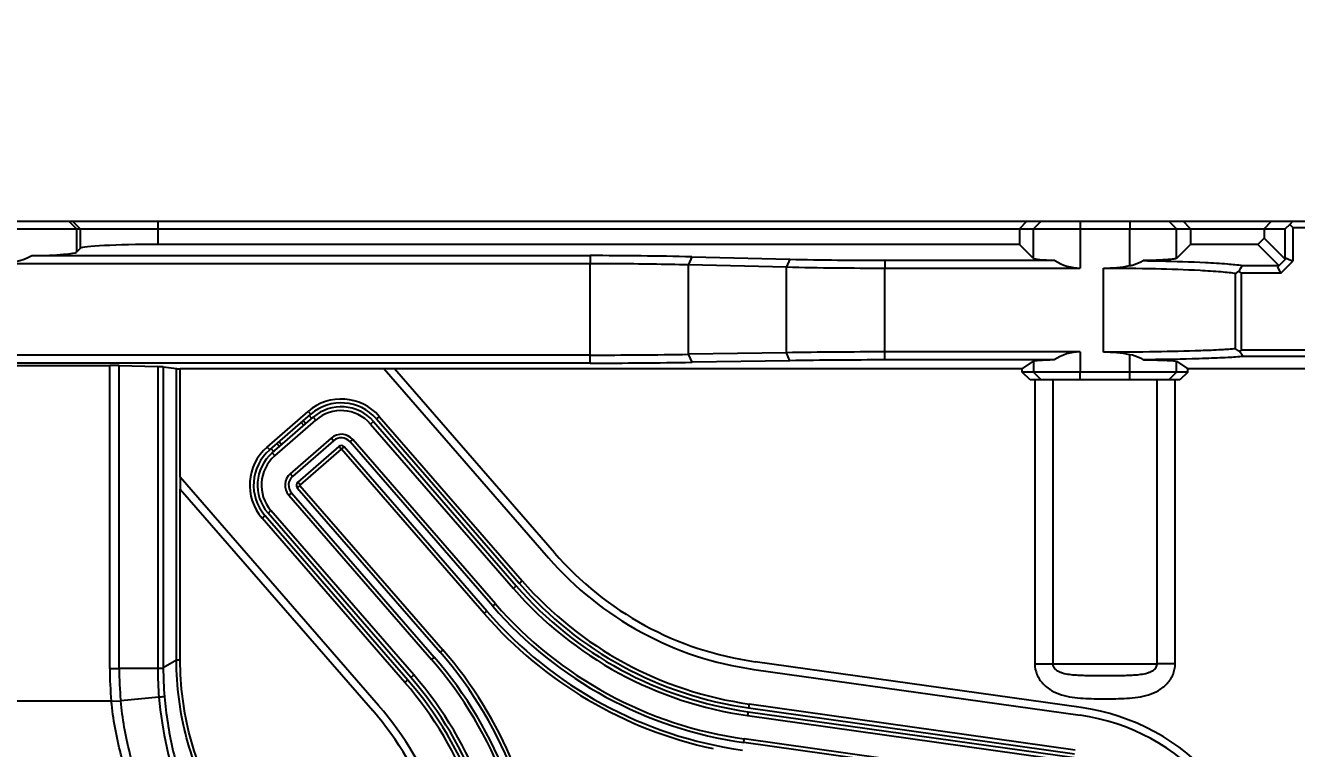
# Model space of a CAD drawing. Header units: millimetres. Extents: x -1070 to 42146, y 1440 to 12921.
# Drawn here: x 2313.5 to 2477.3, y 3453.5 to 3546.6 of the extents above; entities that cross this region are included whole.
import ezdxf

# ---------------------------------------------------------------- set-up
doc = ezdxf.new("R2010")
doc.units = ezdxf.units.MM
doc.layers.add('DIM', color=4, linetype='Continuous')
doc.layers.add('n', color=7, linetype='Continuous')
doc.styles.get("Standard").update_dxf_attribs({"font": 'arial.ttf'})
doc.dimstyles.new('ISO-200', dxfattribs={"dimtxt": 30, "dimasz": 25, "dimexe": 1.25, "dimexo": 5, "dimgap": 5, "dimtad": 1, "dimtoh": 1, "dimdec": 1, "dimdsep": 46, "dimtxsty": 'Standard', "dimcen": 2.5, "dimadec": 0, "dimazin": 0, "dimtfac": 1, "dimtdec": 1, "dimtmove": 0, "dimatfit": 3, "dimfxl": 1, "dimarcsym": 0})

# ---------------------------------------------------------------- blocks, each defined once
blk = doc.blocks.new('*D64')
at = {"layer": 'Defpoints', "color": 0, "transparency": 16777216}
for p in [(2482.58, 3665.63), (2132.58, 3513.54), (2482.58, 3513.54)]:
    blk.add_point(p, dxfattribs=at)
at = {"layer": 'DIM', "color": 0, "lineweight": -2, "transparency": 16777216}
for p, q in [((2132.58, 3518.54), (2132.58, 3666.88)), ((2482.58, 3518.54), (2482.58, 3666.88)), ((2157.58, 3665.63), (2457.58, 3665.63))]:
    blk.add_line(p, q, dxfattribs=at)
at = {"layer": 'DIM', "color": 0, "transparency": 16777216}
for points in [[(2157.58, 3669.79), (2157.58, 3661.46), (2132.58, 3665.63)], [(2457.58, 3669.79), (2457.58, 3661.46), (2482.58, 3665.63)]]:
    blk.add_solid(points, dxfattribs=at)
at = {"layer": 'DIM', "color": 0, "lineweight": -3, "transparency": 16777216, "insert": (2292.9, 3709.47), "char_height": 30, "attachment_point": 2}
blk.add_mtext('350 [1\'-1 3/4"]', dxfattribs=at)
blk = doc.blocks.new('*D65')
at = {"layer": 'Defpoints', "color": 0, "transparency": 16777216}
for p in [(2537.58, 3764.4), (2077.58, 3416.54), (2537.58, 3416.54)]:
    blk.add_point(p, dxfattribs=at)
at = {"layer": 'DIM', "color": 0, "lineweight": -2, "transparency": 16777216}
for p, q in [((2077.58, 3421.54), (2077.58, 3765.65)), ((2537.58, 3421.54), (2537.58, 3765.65)), ((2102.58, 3764.4), (2512.58, 3764.4))]:
    blk.add_line(p, q, dxfattribs=at)
at = {"layer": 'DIM', "color": 0, "transparency": 16777216}
for points in [[(2102.58, 3768.56), (2102.58, 3760.23), (2077.58, 3764.4)], [(2512.58, 3768.56), (2512.58, 3760.23), (2537.58, 3764.4)]]:
    blk.add_solid(points, dxfattribs=at)
at = {"layer": 'DIM', "color": 0, "lineweight": -3, "transparency": 16777216, "insert": (2309.75, 3808.24), "char_height": 30, "attachment_point": 2}
blk.add_mtext('460 [1\'-6 1/8"]', dxfattribs=at)

msp = doc.modelspace()

# ---------------------------------------------------------------- linework, layer by layer
at = {"layer": 'n', "color": 7, "linetype": 'Continuous', "lineweight": -3, "true_color": 0xffffff}
for p, q in [((2310.105, 3521.441), (2319.093, 3521.441)), ((2319.093, 3521.441), (2319.588, 3521.441)), ((2319.093, 3521.441), (2320.091, 3520.441)), ((2319.588, 3521.441), (2330.573, 3521.441)), ((2319.588, 3521.441), (2320.586, 3520.441)), ((2330.573, 3521.441), (2442.532, 3521.441)), ((2330.573, 3521.441), (2330.573, 3520.441)), ((2441.583, 3520.441), (2442.532, 3521.441)), ((2442.532, 3521.441), (2444.375, 3521.441)), ((2444.375, 3521.441), (2443.376, 3520.441)), ((2444.375, 3521.441), (2449.368, 3521.441)), ((2449.368, 3521.441), (2455.798, 3521.441)), ((2449.368, 3521.441), (2449.368, 3520.441)), ((2455.798, 3521.441), (2460.791, 3521.441)), ((2455.798, 3521.441), (2455.798, 3520.441)), ((2460.791, 3521.441), (2462.634, 3521.441)), ((2460.791, 3521.441), (2461.79, 3520.441)), ((2462.634, 3521.441), (2474.032, 3521.441)), ((2463.583, 3520.441), (2462.634, 3521.441)), ((2473.083, 3520.441), (2474.032, 3521.441)), ((2474.032, 3521.441), (2476.799, 3521.441)), ((2476.395, 3521.015), (2475.79, 3520.441)), ((2476.799, 3521.441), (2476.395, 3521.015)), ((2476.395, 3521.015), (2476.788, 3520.641)), ((2476.788, 3520.641), (2476.788, 3516.303)), ((2476.788, 3520.641), (2495.815, 3520.641)), ((2476.799, 3521.441), (2495.718, 3521.441)), ((2310.105, 3520.441), (2320.091, 3520.441)), ((2320.091, 3520.441), (2320.586, 3520.441)), ((2320.091, 3520.441), (2320.091, 3517.449)), ((2320.586, 3520.441), (2320.586, 3517.944)), ((2320.586, 3520.441), (2330.573, 3520.441)), ((2330.573, 3520.441), (2441.583, 3520.441)), ((2330.573, 3520.441), (2330.573, 3518.441)), ((2441.583, 3520.441), (2441.583, 3518.441)), ((2441.583, 3520.441), (2443.376, 3520.441)), ((2443.376, 3516.648), (2443.376, 3520.441)), ((2443.376, 3520.441), (2449.368, 3520.441)), ((2449.368, 3520.441), (2449.368, 3515.401)), ((2449.368, 3520.441), (2455.798, 3520.441)), ((2455.798, 3515.722), (2455.798, 3520.441)), ((2455.798, 3520.441), (2461.79, 3520.441)), ((2461.79, 3520.441), (2463.583, 3520.441)), ((2461.79, 3516.648), (2461.79, 3520.441)), ((2463.583, 3520.441), (2473.083, 3520.441)), ((2463.583, 3520.441), (2463.583, 3518.441)), ((2472.282, 3518.441), (2473.083, 3519.242)), ((2473.083, 3520.441), (2473.083, 3519.242)), ((2473.083, 3520.441), (2475.79, 3520.441)), ((2473.083, 3519.242), (2475.79, 3516.535)), ((2475.79, 3516.535), (2475.79, 3520.441)), ((2320.586, 3517.944), (2320.091, 3517.449)), ((2441.583, 3518.441), (2330.573, 3518.441)), ((2443.376, 3516.648), (2441.583, 3518.441)), ((2463.583, 3518.441), (2461.79, 3516.648)), ((2472.282, 3518.441), (2463.583, 3518.441)), ((2472.282, 3518.441), (2474.989, 3515.734)), ((2310.105, 3516.003), (2386.27, 3516.003)), ((2314.354, 3517.002), (2386.27, 3517.002)), ((2386.27, 3517.002), (2386.27, 3516.003)), ((2386.27, 3504.202), (2386.27, 3516.003)), ((2399.371, 3516.85), (2398.949, 3515.851)), ((2398.949, 3504.304), (2398.949, 3515.851)), ((2398.949, 3515.851), (2411.555, 3515.543)), ((2399.371, 3516.85), (2411.978, 3516.542)), ((2411.978, 3516.542), (2411.555, 3515.543)), ((2424.234, 3516.399), (2446.131, 3516.399)), ((2424.234, 3516.399), (2424.234, 3515.401)), ((2470.306, 3515.734), (2474.989, 3515.734)), ((2474.847, 3515.576), (2475.948, 3516.677)), ((2474.989, 3515.734), (2474.847, 3515.576)), ((2475.221, 3514.735), (2476.788, 3516.303)), ((2475.948, 3516.677), (2475.79, 3516.535)), ((2475.948, 3516.677), (2476.788, 3516.303)), ((2411.555, 3504.509), (2411.555, 3515.543)), ((2424.234, 3504.604), (2424.234, 3515.401)), ((2424.234, 3515.401), (2449.368, 3515.401)), ((2452.381, 3504.569), (2452.381, 3515.401)), ((2469.407, 3505.018), (2469.407, 3514.728)), ((2470.164, 3514.735), (2469.808, 3515.003)), ((2475.221, 3514.735), (2470.164, 3514.735)), ((2470.164, 3504.82), (2470.164, 3514.735)), ((2475.221, 3514.735), (2474.847, 3515.576)), ((2386.27, 3504.202), (2228.896, 3504.202)), ((2386.27, 3503.167), (2386.27, 3504.202)), ((2411.555, 3504.509), (2398.949, 3504.304)), ((2399.386, 3503.269), (2398.949, 3504.304)), ((2411.993, 3503.474), (2411.555, 3504.509)), ((2424.234, 3503.569), (2424.234, 3504.604)), ((2449.368, 3504.604), (2424.234, 3504.604)), ((2449.368, 3504.604), (2449.368, 3501.991)), ((2455.798, 3501.991), (2455.798, 3504.248)), ((2470.164, 3504.82), (2469.932, 3504.649)), ((2480.295, 3504.82), (2470.164, 3504.82)), ((2386.27, 3503.167), (2228.896, 3503.167)), ((2290.784, 3502.86), (2324.382, 3502.86)), ((2324.382, 3463.836), (2324.382, 3502.86)), ((2325.599, 3463.837), (2325.599, 3502.845)), ((2325.599, 3502.845), (2330.564, 3502.712)), ((2330.564, 3502.712), (2330.564, 3463.837)), ((2331.278, 3502.675), (2331.278, 3463.939)), ((2331.278, 3502.675), (2332.977, 3502.454)), ((2411.993, 3503.474), (2399.386, 3503.269)), ((2446.052, 3503.569), (2424.234, 3503.569)), ((2441.929, 3502.441), (2443.376, 3503.405)), ((2443.376, 3503.405), (2443.376, 3501.991)), ((2461.79, 3503.405), (2463.237, 3502.441)), ((2461.79, 3501.991), (2461.79, 3503.405)), ((2480.164, 3504.02), (2470.373, 3504.02)), ((2332.977, 3464.919), (2332.977, 3502.454)), ((2333.46, 3488.467), (2333.46, 3502.441)), ((2359.738, 3502.441), (2333.46, 3502.441)), ((2361.063, 3502.441), (2359.738, 3502.441)), ((2359.738, 3502.441), (2380.898, 3478.099)), ((2381.653, 3478.755), (2361.063, 3502.441)), ((2441.929, 3502.441), (2361.063, 3502.441)), ((2441.929, 3501.991), (2441.929, 3502.441)), ((2443.376, 3501.991), (2441.929, 3501.991)), ((2442.93, 3500.991), (2441.929, 3501.991)), ((2443.538, 3500.991), (2442.93, 3500.991)), ((2449.368, 3501.991), (2443.376, 3501.991)), ((2444.375, 3500.991), (2443.376, 3501.991)), ((2444.375, 3500.991), (2443.538, 3500.991)), ((2443.538, 3500.991), (2443.538, 3464.441)), ((2449.368, 3500.991), (2444.375, 3500.991)), ((2445.847, 3500.991), (2445.847, 3464.441)), ((2455.798, 3501.991), (2449.368, 3501.991)), ((2449.368, 3500.991), (2449.368, 3501.991)), ((2455.798, 3500.991), (2449.368, 3500.991)), ((2455.798, 3500.991), (2455.798, 3501.991)), ((2461.79, 3501.991), (2455.798, 3501.991)), ((2460.791, 3500.991), (2455.798, 3500.991)), ((2459.319, 3464.441), (2459.319, 3500.991)), ((2460.791, 3500.991), (2461.79, 3501.991)), ((2461.628, 3500.991), (2460.791, 3500.991)), ((2462.236, 3500.991), (2461.628, 3500.991)), ((2461.628, 3464.441), (2461.628, 3500.991)), ((2463.237, 3501.991), (2461.79, 3501.991)), ((2463.237, 3501.991), (2462.236, 3500.991)), ((2463.237, 3501.991), (2463.237, 3502.441)), ((2506.341, 3502.441), (2463.237, 3502.441)), ((2344.654, 3492.357), (2349.937, 3496.949)), ((2344.982, 3491.979), (2350.265, 3496.572)), ((2345.31, 3491.602), (2350.593, 3496.194)), ((2349.937, 3496.949), (2350.265, 3496.572)), ((2350.404, 3496.03), (2350.076, 3496.408)), ((2350.593, 3496.194), (2350.921, 3495.817)), ((2359.107, 3496.308), (2358.729, 3495.98)), ((2358.729, 3495.98), (2377.125, 3474.818)), ((2359.107, 3496.308), (2377.502, 3475.147)), ((2345.638, 3491.225), (2350.921, 3495.817)), ((2349.052, 3495.517), (2349.38, 3495.14)), ((2349.321, 3495.752), (2349.649, 3495.374)), ((2358.352, 3495.652), (2357.975, 3495.324)), ((2357.975, 3495.324), (2376.37, 3474.162)), ((2358.352, 3495.652), (2376.747, 3474.49)), ((2346.253, 3492.422), (2345.925, 3492.8)), ((2346.523, 3492.657), (2346.195, 3493.034)), ((2352.916, 3493.521), (2347.633, 3488.929)), ((2353.217, 3493.176), (2347.934, 3488.583)), ((2353.217, 3493.176), (2352.916, 3493.521)), ((2355.333, 3493.028), (2355.679, 3493.328)), ((2373.729, 3471.866), (2355.333, 3493.028)), ((2374.074, 3472.167), (2355.679, 3493.328)), ((2344.654, 3492.357), (2344.982, 3491.979)), ((2345.17, 3492.143), (2345.498, 3491.766)), ((2345.31, 3491.602), (2345.638, 3491.225)), ((2353.873, 3492.421), (2348.59, 3487.829)), ((2354.174, 3492.075), (2348.891, 3487.483)), ((2354.174, 3492.075), (2353.873, 3492.421)), ((2354.233, 3492.071), (2354.578, 3492.372)), ((2372.628, 3470.91), (2354.233, 3492.071)), ((2372.974, 3471.21), (2354.578, 3492.372)), ((2359.012, 3459.073), (2333.46, 3488.467)), ((2333.46, 3488.467), (2333.46, 3486.943)), ((2347.934, 3488.583), (2347.633, 3488.929)), ((2348.891, 3487.483), (2348.59, 3487.829)), ((2333.46, 3486.943), (2358.257, 3458.417)), ((2333.46, 3464.919), (2333.46, 3486.943)), ((2347.786, 3486.467), (2347.44, 3486.166)), ((2347.44, 3486.166), (2365.836, 3465.005)), ((2347.786, 3486.467), (2366.181, 3465.306)), ((2348.887, 3487.424), (2348.541, 3487.123)), ((2348.541, 3487.123), (2366.936, 3465.962)), ((2348.887, 3487.424), (2367.282, 3466.262)), ((2344.012, 3483.187), (2344.39, 3483.515)), ((2362.408, 3462.025), (2344.012, 3483.187)), ((2362.785, 3462.353), (2344.39, 3483.515)), ((2344.767, 3483.843), (2345.145, 3484.171)), ((2363.163, 3462.681), (2344.767, 3483.843)), ((2363.54, 3463.009), (2345.145, 3484.171)), ((2377.502, 3475.147), (2377.125, 3474.818)), ((2376.747, 3474.49), (2376.37, 3474.162)), ((2373.729, 3471.866), (2374.074, 3472.167)), ((2372.628, 3470.91), (2372.974, 3471.21)), ((2332.977, 3464.919), (2331.278, 3463.939)), ((2333.46, 3464.919), (2332.977, 3464.919)), ((2366.181, 3465.306), (2365.836, 3465.005)), ((2367.282, 3466.262), (2366.936, 3465.962)), ((2324.382, 3463.836), (2325.599, 3463.837)), ((2330.564, 3463.837), (2325.599, 3463.837)), ((2407.366, 3463.728), (2449.373, 3457.824)), ((2449.512, 3458.814), (2407.505, 3464.718)), ((2443.538, 3464.441), (2445.847, 3464.441)), ((2445.847, 3464.441), (2459.319, 3464.441)), ((2461.628, 3464.441), (2459.319, 3464.441)), ((2362.408, 3462.025), (2362.785, 3462.353)), ((2363.163, 3462.681), (2363.54, 3463.009)), ((2330.717, 3460.147), (2325.789, 3459.689)), ((2324.579, 3459.64), (2290.586, 3459.64)), ((2324.579, 3459.64), (2325.789, 3459.686)), ((2406.74, 3459.272), (2406.67, 3458.776)), ((2406.67, 3458.776), (2448.677, 3452.873)), ((2406.74, 3459.272), (2448.747, 3453.368)), ((2406.601, 3458.281), (2406.531, 3457.786)), ((2406.531, 3457.786), (2448.538, 3451.883)), ((2406.601, 3458.281), (2448.608, 3452.378)), ((2406.044, 3454.32), (2406.108, 3454.774)), ((2448.051, 3448.417), (2406.044, 3454.32)), ((2448.115, 3448.87), (2406.108, 3454.774))]:
    msp.add_line(p, q, dxfattribs=at)
for centre, radius, start, end in [((2386.374, 2962.016), 554.986, 88.65801, 90.01067), ((2423.855, 4011.263), 494.864, 268.62477, 270.04391), ((2414.401, 3553.314), 67.362, 325.33803, 326.0903), ((2423.842, 4045.032), 529.631, 268.67068, 270.04237), ((2451.16, 3541.754), 32.609, 304.02683, 304.8808), ((2386.662, 4246.836), 742.634, 269.969761, 270.94798), ((2424.291, 2648.798), 855.806, 90.003824, 90.852677), ((2450.335, 3477.3), 33.645, 54.37453, 55.4678), ((2416.36, 3466.646), 65.682, 34.68136, 35.35071), ((2386.677, 4297.826), 794.659, 269.970696, 270.916426), ((2424.138, 2725.344), 778.225, 89.992932, 90.894189), ((2354.201, 3492.044), 6.5, 41, 131), ((2354.201, 3492.044), 6, 41, 130.74999), ((2354.201, 3492.044), 6, 130.74999, 131), ((2354.201, 3492.044), 5.5, 41, 131), ((2354.201, 3492.044), 5, 41, 131), ((2354.201, 3492.044), 1.958, 41, 131), ((2354.201, 3492.044), 1.5, 41, 131), ((2348.918, 3487.451), 6.5, 131, 221), ((2348.918, 3487.451), 6, 131, 220.74999), ((2348.918, 3487.451), 5.5, 131, 221), ((2348.918, 3487.451), 5, 131, 221), ((2354.201, 3492.044), 0.5, 41, 131), ((2354.201, 3492.044), 0.0417, 41, 131), ((2348.918, 3487.451), 1.958, 131, 221), ((2348.918, 3487.451), 1.5, 131, 221), ((2348.918, 3487.451), 0.5, 131, 221), ((2348.918, 3487.451), 0.0417, 131, 221), ((2348.918, 3487.451), 6, 220.74999, 221), ((2413.351, 3506.309), 43, 221, 262), ((2413.351, 3506.309), 42, 221, 262), ((2413.351, 3506.309), 48, 221, 262), ((2413.351, 3506.309), 47.5, 221, 262), ((2413.351, 3506.309), 49, 221, 262), ((2413.351, 3506.309), 48.5, 221, 262), ((2413.351, 3506.309), 52.5, 221, 262), ((2413.351, 3506.309), 52.042, 221, 262), ((2413.351, 3506.309), 53.958, 221, 257.98531), ((2413.351, 3506.309), 53.5, 221, 262), ((2326.559, 3430.863), 52.042, 0, 41), ((2326.559, 3430.863), 52.5, 0, 41), ((2326.559, 3430.863), 53.5, 0, 41), ((2326.559, 3430.863), 53.958, 4.01469, 41), ((2370.627, 3463.913), 46.246, 180.09563, 185.3022), ((2370.412, 3463.805), 44.813, 179.95834, 185.26898), ((2370.238, 3463.63), 39.674, 179.70121, 185.03762), ((2371.001, 3463.702), 39.723, 179.65851, 185.06359), ((2326.559, 3430.863), 47.5, 0, 41), ((2326.559, 3430.863), 48, 0, 41), ((2326.559, 3430.863), 48.5, 0, 41), ((2326.559, 3430.863), 49, 0, 41), ((2326.559, 3430.863), 42, 0, 41), ((2326.559, 3430.863), 43, 0, 41), ((2445.615, 3431.087), 28, 41, 82), ((2445.615, 3431.087), 27, 41, 82)]:
    msp.add_arc(centre, radius, start, end, dxfattribs=at)
for centre, major_axis, ratio, start_param, end_param in [((2310.105, 3517.476), (10, 0), 0.0524078, -1.1319291, -0.0523599), ((2330.573, 3517.917), (10, 0), 0.0524078, 1.5707963, 3.0892328), ((2310.105, 3526.541), (0, 10.538), 0.9489646, -3.1415927, -2.7027255), ((2449.368, 3516.664), (6, 0), 0.0524078, -3.0892328, -2.140509), ((2449.368, 3521.723), (0, 6.323), 0.9489646, -3.7113053, -3.1415927), ((2449.368, 3498.39), (0, 6.213), 0.9656888, 0, 0.5855018), ((2324.382, 3502.79), (2, 0), 0.0349208, 0.9162979, 1.5707963), ((2329.347, 3502.657), (2, 0), 0.0349208, 0.2617994, 0.9162979), ((2449.368, 3503.394), (6, 0), 0.0349208, 2.1562982, 3.0892328), ((2333.46, 3502.458), (0.5, 0), 0.0349208, -2.8797933, -1.5707963)]:
    msp.add_ellipse(centre, major_axis=major_axis, ratio=ratio, start_param=start_param, end_param=end_param, dxfattribs=at)
for points, knots in [([(2386.27, 3516.003), (2387.359, 3516.003), (2391.585, 3515.99), (2395.812, 3515.931), (2398.949, 3515.851)], [0, 0, 0, 0, 0.2575793, 1, 1, 1, 1]), ([(2455.798, 3515.722), (2455.949, 3515.75), (2456.54, 3515.891), (2457.104, 3516.138), (2457.498, 3516.363)], [0, 0, 0, 0, 0.2529484, 1, 1, 1, 1]), ([(2461.79, 3516.648), (2461.778, 3516.636), (2461.738, 3516.618), (2461.661, 3516.596), (2461.548, 3516.573), (2461.333, 3516.54), (2460.982, 3516.504), (2460.472, 3516.465), (2459.852, 3516.431), (2459.135, 3516.401), (2458.339, 3516.378), (2457.785, 3516.367), (2457.497, 3516.363)], [0, 0, 0, 0, 0.0111906, 0.0298993, 0.0563727, 0.0905968, 0.1817094, 0.3011638, 0.4463427, 0.6139591, 0.8002227, 1, 1, 1, 1]), ([(2457.497, 3516.363), (2458.231, 3516.352), (2460.904, 3516.303), (2463.578, 3516.22), (2465.517, 3516.123)], [0, 0, 0, 0, 0.2741242, 1, 1, 1, 1]), ([(2465.517, 3516.123), (2466.462, 3516.076), (2468.061, 3515.979), (2469.657, 3515.83), (2470.306, 3515.734)], [0, 0, 0, 0, 0.5906259, 1, 1, 1, 1]), ([(2452.381, 3515.401), (2454.616, 3515.401), (2458.766, 3515.36), (2462.914, 3515.223), (2464.826, 3515.124)], [0, 0, 0, 0, 0.5387345, 1, 1, 1, 1]), ([(2464.826, 3515.124), (2465.733, 3515.077), (2466.99, 3514.998), (2468.517, 3514.851), (2469.136, 3514.772), (2469.407, 3514.728)], [0, 0, 0, 0, 0.592697, 0.8212685, 1, 1, 1, 1]), ([(2464.911, 3504.756), (2462.988, 3504.69), (2458.812, 3504.596), (2454.634, 3504.569), (2452.381, 3504.569)], [0, 0, 0, 0, 0.4605282, 1, 1, 1, 1]), ([(2457.528, 3503.595), (2457.395, 3503.67), (2456.849, 3503.958), (2456.256, 3504.163), (2455.798, 3504.248)], [0, 0, 0, 0, 0.2466848, 1, 1, 1, 1]), ([(2469.407, 3505.018), (2468.799, 3504.952), (2467.3, 3504.853), (2465.8, 3504.788), (2464.911, 3504.756)], [0, 0, 0, 0, 0.4073733, 1, 1, 1, 1]), ([(2465.607, 3503.757), (2465.012, 3503.737), (2462.319, 3503.658), (2459.626, 3503.615), (2457.528, 3503.595)], [0, 0, 0, 0, 0.2210021, 1, 1, 1, 1]), ([(2457.528, 3503.595), (2457.813, 3503.592), (2458.364, 3503.584), (2459.154, 3503.569), (2459.866, 3503.549), (2460.482, 3503.526), (2460.988, 3503.501), (2461.335, 3503.476), (2461.55, 3503.454), (2461.661, 3503.44), (2461.737, 3503.424), (2461.777, 3503.413), (2461.79, 3503.405)], [0, 0, 0, 0, 0.2003875, 0.3871101, 0.5550544, 0.7004332, 0.8199508, 0.9109543, 0.9450298, 0.9712592, 0.9895645, 1, 1, 1, 1]), ([(2470.373, 3504.02), (2469.729, 3503.954), (2468.141, 3503.854), (2466.551, 3503.789), (2465.607, 3503.757)], [0, 0, 0, 0, 0.4063428, 1, 1, 1, 1]), ([(2352.295, 3431.458), (2349.383, 3433.142), (2343.965, 3437.276), (2337.744, 3445.364), (2333.85, 3454.796), (2332.979, 3461.556), (2332.977, 3464.919)], [0, 0, 0, 0, 0.2500232, 0.5000001, 0.7499771, 1, 1, 1, 1]), ([(2352.537, 3431.877), (2349.66, 3433.538), (2344.307, 3437.619), (2338.162, 3445.606), (2334.317, 3454.921), (2333.46, 3461.597), (2333.46, 3464.919)], [0, 0, 0, 0, 0.2500212, 0.4999999, 0.7499783, 1, 1, 1, 1]), ([(2331.278, 3463.939), (2331.252, 3463.901), (2331.171, 3463.832), (2330.996, 3463.828), (2330.796, 3463.848), (2330.646, 3463.843), (2330.564, 3463.844)], [0, 0, 0, 0, 0.1849799, 0.3987314, 0.6732483, 1, 1, 1, 1]), ([(2443.538, 3464.441), (2443.538, 3463.974), (2443.735, 3463.028), (2444.536, 3461.84), (2445.668, 3460.974), (2447.411, 3460.24), (2449.297, 3460.003), (2451.172, 3459.951), (2452.583, 3459.946), (2453.993, 3459.951), (2455.868, 3460.003), (2457.755, 3460.24), (2459.498, 3460.974), (2460.63, 3461.84), (2461.431, 3463.028), (2461.628, 3463.974), (2461.628, 3464.441)], [0, 0, 0, 0, 0.062277, 0.1246417, 0.1871134, 0.2496733, 0.3746948, 0.437347, 0.5000006, 0.5626542, 0.6253063, 0.7503273, 0.812887, 0.8753584, 0.9377229, 1, 1, 1, 1]), ([(2445.847, 3464.441), (2445.847, 3464.286), (2445.949, 3463.976), (2446.279, 3463.649), (2446.671, 3463.425), (2447.229, 3463.221), (2447.962, 3463.08), (2448.858, 3462.999), (2449.771, 3462.963), (2451.014, 3462.944), (2452.583, 3462.943), (2454.152, 3462.944), (2455.395, 3462.963), (2456.308, 3462.999), (2457.204, 3463.08), (2457.937, 3463.221), (2458.495, 3463.425), (2458.887, 3463.649), (2459.216, 3463.976), (2459.319, 3464.286), (2459.319, 3464.441)], [0, 0, 0, 0, 0.0317159, 0.0627548, 0.0932609, 0.1235357, 0.1840878, 0.2453786, 0.3077156, 0.3711049, 0.5000008, 0.628896, 0.692285, 0.7546219, 0.8159126, 0.8764645, 0.9067393, 0.9372453, 0.968284, 1, 1, 1, 1]), ([(2331.433, 3460.196), (2331.396, 3460.195), (2331.157, 3460.182), (2330.918, 3460.163), (2330.717, 3460.147)], [0, 0, 0, 0, 0.1569729, 1, 1, 1, 1]), ([(2330.717, 3460.147), (2331.109, 3455.763), (2332.994, 3447.28), (2337.001, 3439.554), (2339.454, 3436.169)], [0, 0, 0, 0, 0.5128721, 1, 1, 1, 1]), ([(2331.433, 3460.196), (2331.633, 3457.952), (2332.325, 3453.529), (2334.184, 3447.172), (2336.782, 3441.272), (2339.011, 3437.668), (2340.232, 3435.988)], [0, 0, 0, 0, 0.2595271, 0.513936, 0.7607798, 1, 1, 1, 1]), ([(2334.842, 3434.969), (2333.45, 3436.654), (2330.898, 3440.29), (2327.842, 3446.286), (2325.642, 3452.787), (2324.823, 3457.336), (2324.581, 3459.64)], [0, 0, 0, 0, 0.2422397, 0.4900763, 0.7433083, 1, 1, 1, 1]), ([(2335.612, 3435.353), (2334.273, 3437.028), (2331.825, 3440.634), (2328.902, 3446.556), (2326.803, 3452.957), (2326.02, 3457.426), (2325.789, 3459.689)], [0, 0, 0, 0, 0.2421017, 0.4899259, 0.7432116, 1, 1, 1, 1])]:
    msp.add_open_spline(points, degree=3, knots=knots, dxfattribs=at)
for points in [[(2452.381, 3515.401), (2453.525, 3515.401), (2454.673, 3515.512), (2455.798, 3515.722)], [(2455.798, 3504.248), (2454.673, 3504.458), (2453.525, 3504.569), (2452.381, 3504.569)]]:
    msp.add_open_spline(points, degree=3, dxfattribs=at)

# ---------------------------------------------------------------- dimensions: what is measured, and where the dimension line sits
at = {"layer": 'DIM', "color": 7, "lineweight": -3}
for base, p1, p2, picture, middle in [((2537.583, 3764.397), (2077.583, 3416.541), (2537.583, 3416.541), '*D65', (2309.75, 3764.397)), ((2482.583, 3665.627), (2132.583, 3513.541), (2482.583, 3513.541), '*D64', (2292.895, 3665.627))]:
    dim = msp.add_linear_dim(base=base, p1=p1, p2=p2, dimstyle='ISO-200', dxfattribs=at)
    dim.commit()
    dim.dimension.update_dxf_attribs({"geometry": picture, "text_midpoint": middle, "dimtype": 160})

doc.saveas('drawing.dxf')
